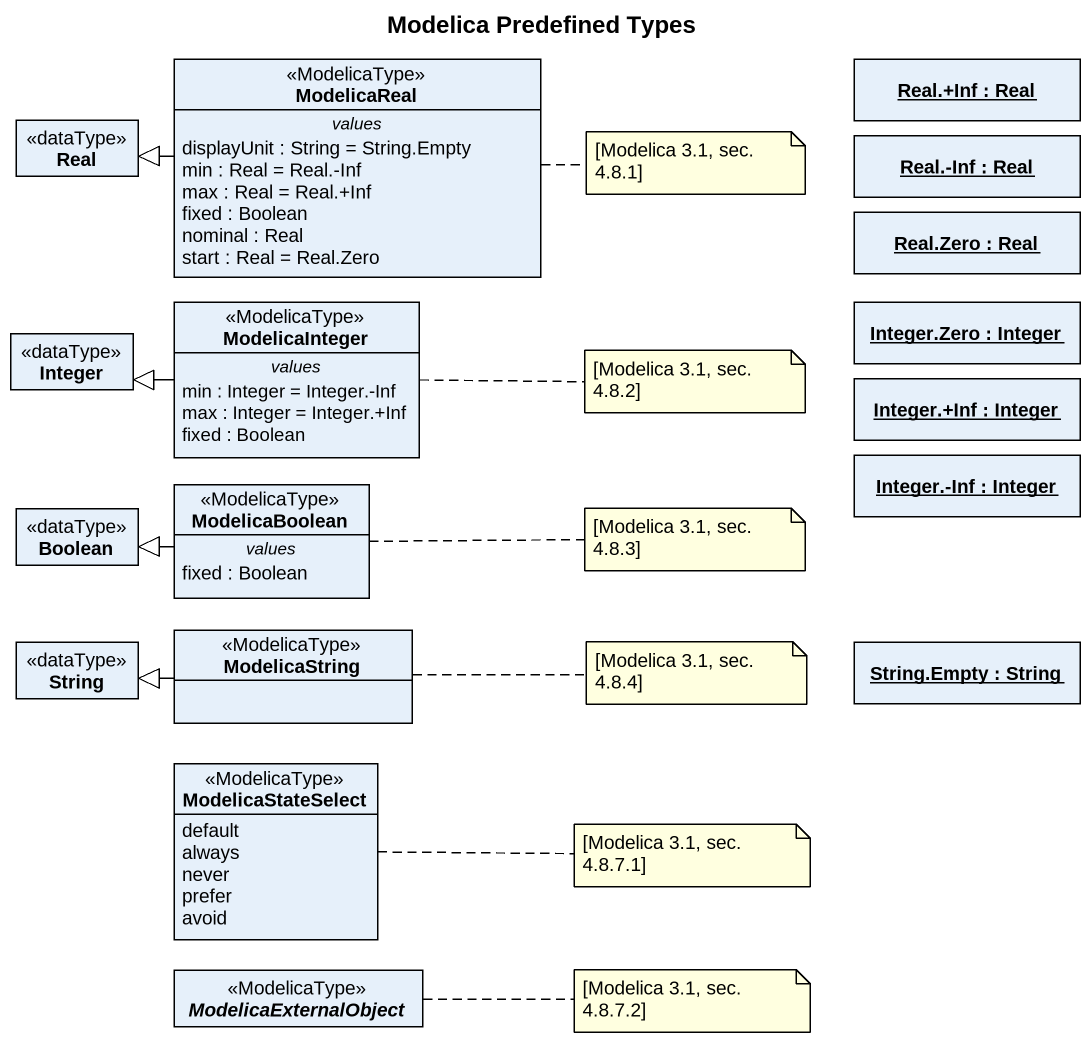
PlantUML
@startuml
title Modelica Predefined Types
hide circle
hide empty members
class ModelicaReal <<ModelicaType>> {
  -- values --
  displayUnit : String = String.Empty
  min : Real = Real.-Inf
  max : Real = Real.+Inf
  fixed : Boolean
  nominal : Real
  start : Real = Real.Zero
}
object "Real.+Inf : Real" as Real_Inf
class Real <<dataType>>
object "Real.-Inf : Real" as Real_Inf_2
object "Real.Zero : Real" as Real_Zero
class Integer <<dataType>>
class ModelicaInteger <<ModelicaType>> {
  -- values --
  min : Integer = Integer.-Inf
  max : Integer = Integer.+Inf
  fixed : Boolean
}
object "Integer.Zero : Integer" as Integer_Zero
object "Integer.+Inf : Integer" as Integer_Inf
class ModelicaBoolean <<ModelicaType>> {
  -- values --
  fixed : Boolean
}
object "Integer.-Inf : Integer" as Integer_Inf_2
class Boolean <<dataType>>
class String <<dataType>>
class ModelicaString <<ModelicaType>>
object "String.Empty : String" as String_Empty
enum ModelicaStateSelect <<ModelicaType>> {
  default
  always
  never
  prefer
  avoid
}
enum ModelicaExternalObject <<ModelicaType>>
ModelicaReal -left-|> Real
ModelicaInteger -left-|> Integer
ModelicaBoolean -left-|> Boolean
ModelicaString -left-|> String
note right of ModelicaReal : [Modelica 3.1, sec. 4.8.1]
note right of ModelicaInteger : [Modelica 3.1, sec. 4.8.2]
note right of ModelicaBoolean : [Modelica 3.1, sec. 4.8.3]
note right of ModelicaString : [Modelica 3.1, sec. 4.8.4]
note right of ModelicaStateSelect : [Modelica 3.1, sec. 4.8.7.1]
note right of ModelicaExternalObject : [Modelica 3.1, sec. 4.8.7.2]
@enduml
